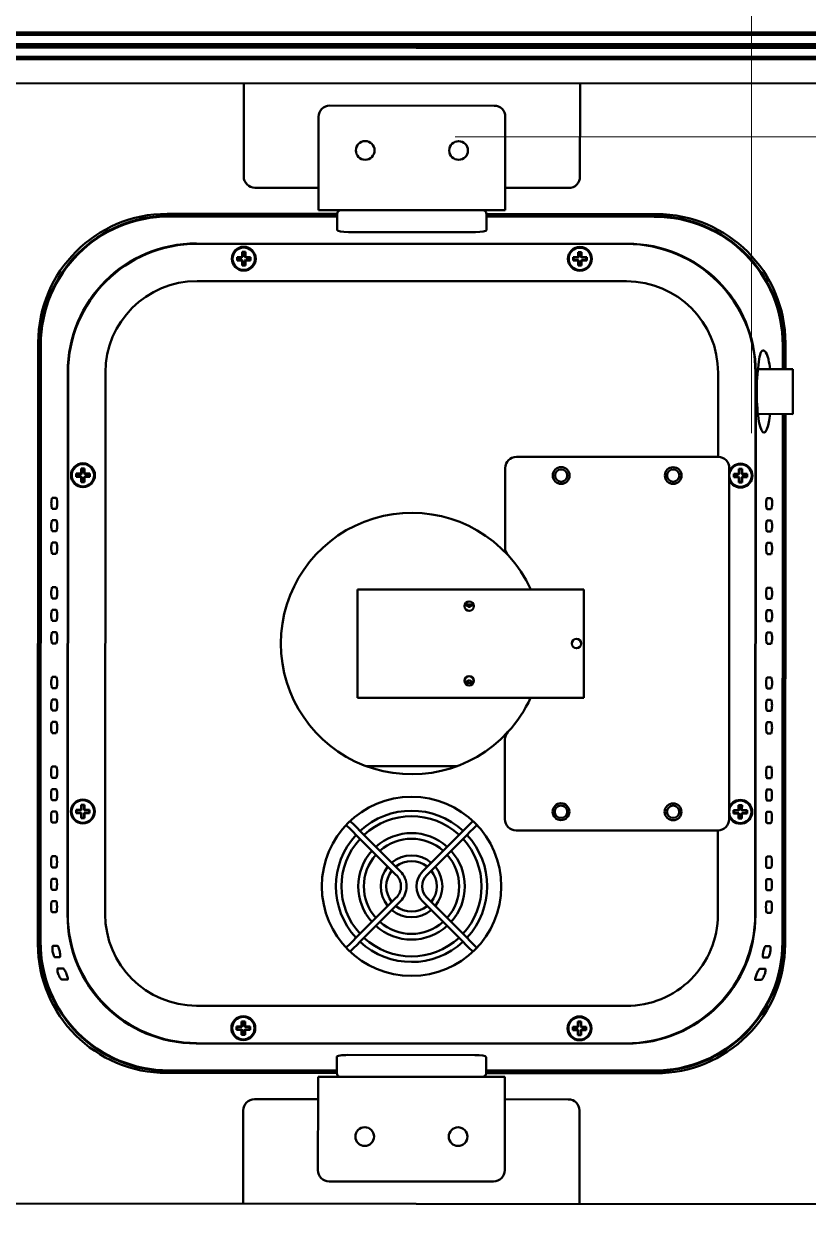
# Model space of a CAD drawing. Header units: millimetres. Extents: x 845401 to 948039, y 511594 to 550263.
# Drawn here: x 914535.2 to 914745.1, y 536527.6 to 536847.8 of the extents above; entities that cross this region are included whole.
import ezdxf

# ---------------------------------------------------------------- set-up
doc = ezdxf.new("R2010")
doc.units = ezdxf.units.MM
doc.layers.add('00', color=7, linetype='Continuous')
doc.layers.add('A-剖-0.10mm.......SECT-L01', color=255, linetype='Continuous', lineweight=18)
doc.layers.add('可见 (ISO)', color=7, linetype='Continuous', lineweight=50)

# ---------------------------------------------------------------- blocks, each defined once
blk = doc.blocks.new('单件分离新结构核图')
at = {"layer": '可见 (ISO)'}
for p, q in [((4620006.37, 895499.93), (4621076.37, 895499.93)), ((4620006.37, 895499.43), (4621076.37, 895499.43)), ((4620006.37, 895499.24), (4621076.37, 895499.24)), ((4620006.37, 895496.85), (4621076.37, 895496.85)), ((4620006.37, 895496.33), (4621076.37, 895496.33)), ((4620006.37, 895495.81), (4621076.37, 895495.81)), ((4620006.37, 895493.42), (4621076.37, 895493.42)), ((4620006.37, 895493.23), (4621076.37, 895493.23)), ((4620006.37, 895492.73), (4621076.37, 895492.73)), ((4620033.98, 895486.33), (4621076.37, 895486.33)), ((4620856.37, 895486.33), (4620856.37, 895482.59)), ((4620946.37, 895482.59), (4620946.37, 895486.33)), ((4620856.37, 895461.33), (4620856.37, 895482.59)), ((4620879.37, 895480.33), (4620923.37, 895480.33)), ((4620946.37, 895482.59), (4620946.37, 895461.33)), ((4620876.37, 895456.07), (4620876.37, 895477.33)), ((4620926.37, 895477.33), (4620926.37, 895456.07)), ((4620876.37, 895458.33), (4620859.37, 895458.33)), ((4620943.37, 895458.33), (4620926.37, 895458.33)), ((4620876.37, 895456.07), (4620876.37, 895452.33)), ((4620926.37, 895452.33), (4620926.37, 895456.07)), ((4620881.37, 895451.33), (4620835.87, 895451.33)), ((4620881.37, 895450.83), (4620836.37, 895450.83)), ((4620926.37, 895452.33), (4620876.37, 895452.33)), ((4620881.37, 895447.01), (4620881.37, 895451.33)), ((4620921.37, 895451.33), (4620921.37, 895447.01)), ((4620966.87, 895451.33), (4620921.37, 895451.33)), ((4620966.37, 895450.83), (4620921.37, 895450.83)), ((4620836.54, 895450.62), (4620881.37, 895450.62)), ((4620921.37, 895450.62), (4620966.19, 895450.62)), ((4620884.37, 895446.48), (4620918.37, 895446.48)), ((4620958.96, 895443.39), (4620843.77, 895443.39)), ((4620843.87, 895443.33), (4620958.87, 895443.33)), ((4620854.57, 895439.78), (4620854.57, 895438.88)), ((4620855.74, 895439.78), (4620854.57, 895439.78)), ((4620854.57, 895439.78), (4620854.68, 895439.67)), ((4620854.57, 895438.88), (4620854.68, 895438.99)), ((4620854.57, 895438.88), (4620855.74, 895438.88)), ((4620854.68, 895439.67), (4620854.68, 895438.99)), ((4620855.85, 895439.67), (4620854.68, 895439.67)), ((4620854.68, 895438.99), (4620855.85, 895438.99)), ((4620855.92, 895441.13), (4620855.92, 895439.96)), ((4620856.82, 895441.13), (4620855.92, 895441.13)), ((4620855.92, 895441.13), (4620856.03, 895441.02)), ((4620855.92, 895438.7), (4620855.92, 895437.53)), ((4620856.03, 895441.02), (4620856.03, 895439.85)), ((4620856.7, 895441.02), (4620856.03, 895441.02)), ((4620856.03, 895438.81), (4620856.03, 895437.64)), ((4620856.7, 895441.02), (4620856.82, 895441.13)), ((4620856.7, 895439.85), (4620856.7, 895441.02)), ((4620856.7, 895437.64), (4620856.7, 895438.81)), ((4620856.82, 895439.96), (4620856.82, 895441.13)), ((4620856.82, 895437.53), (4620856.82, 895438.7)), ((4620858.05, 895439.67), (4620856.89, 895439.67)), ((4620856.89, 895438.99), (4620858.05, 895438.99)), ((4620858.17, 895439.78), (4620857, 895439.78)), ((4620857, 895438.88), (4620858.17, 895438.88)), ((4620858.17, 895439.78), (4620858.05, 895439.67)), ((4620858.05, 895438.99), (4620858.05, 895439.67)), ((4620858.17, 895438.88), (4620858.05, 895438.99)), ((4620858.17, 895438.88), (4620858.17, 895439.78)), ((4620944.57, 895439.78), (4620944.57, 895438.88)), ((4620945.74, 895439.78), (4620944.57, 895439.78)), ((4620944.57, 895439.78), (4620944.68, 895439.67)), ((4620944.57, 895438.88), (4620944.68, 895438.99)), ((4620944.57, 895438.88), (4620945.74, 895438.88)), ((4620944.68, 895439.67), (4620944.68, 895438.99)), ((4620945.85, 895439.67), (4620944.68, 895439.67)), ((4620944.68, 895438.99), (4620945.85, 895438.99)), ((4620945.92, 895441.13), (4620945.92, 895439.96)), ((4620946.82, 895441.13), (4620945.92, 895441.13)), ((4620945.92, 895441.13), (4620946.03, 895441.02)), ((4620945.92, 895438.7), (4620945.92, 895437.53)), ((4620946.03, 895441.02), (4620946.03, 895439.85)), ((4620946.7, 895441.02), (4620946.03, 895441.02)), ((4620946.03, 895438.81), (4620946.03, 895437.64)), ((4620946.82, 895441.13), (4620946.7, 895441.02)), ((4620946.7, 895439.85), (4620946.7, 895441.02)), ((4620946.7, 895437.64), (4620946.7, 895438.81)), ((4620946.82, 895439.96), (4620946.82, 895441.13)), ((4620946.82, 895437.53), (4620946.82, 895438.7)), ((4620948.05, 895439.67), (4620946.89, 895439.67)), ((4620946.89, 895438.99), (4620948.05, 895438.99)), ((4620948.17, 895439.78), (4620947, 895439.78)), ((4620947, 895438.88), (4620948.17, 895438.88)), ((4620948.17, 895439.78), (4620948.05, 895439.67)), ((4620948.05, 895438.99), (4620948.05, 895439.67)), ((4620948.17, 895438.88), (4620948.05, 895438.99)), ((4620948.17, 895438.88), (4620948.17, 895439.78)), ((4620855.92, 895437.53), (4620856.03, 895437.64)), ((4620855.92, 895437.53), (4620856.82, 895437.53)), ((4620856.03, 895437.64), (4620856.7, 895437.64)), ((4620856.82, 895437.53), (4620856.7, 895437.64)), ((4620946.03, 895437.64), (4620945.92, 895437.53)), ((4620945.92, 895437.53), (4620946.82, 895437.53)), ((4620946.03, 895437.64), (4620946.7, 895437.64)), ((4620946.82, 895437.53), (4620946.7, 895437.64)), ((4620958.87, 895433.33), (4620843.87, 895433.33)), ((4620996.47, 895433.19), (4620996.47, 895434.55)), ((4620999.37, 895426.39), (4620999.37, 895428.4)), ((4620999.37, 895428.4), (4620999.37, 895426.39)), ((4620801.37, 895416.83), (4620801.37, 895255.83)), ((4620801.87, 895416.33), (4620801.87, 895256.33)), ((4620802.07, 895256.5), (4620802.07, 895416.15)), ((4621000.66, 895416.15), (4621000.66, 895409.83)), ((4621000.87, 895409.83), (4621000.87, 895416.33)), ((4621001.37, 895409.83), (4621001.37, 895416.83)), ((4621003.37, 895409.83), (4620994.01, 895409.83)), ((4621003.37, 895397.83), (4621003.37, 895409.83)), ((4620809.3, 895408.93), (4620809.3, 895263.73)), ((4620809.37, 895263.83), (4620809.37, 895408.83)), ((4620819.37, 895408.83), (4620819.37, 895263.83)), ((4620983.37, 895386.33), (4620983.37, 895408.83)), ((4620993.37, 895408.83), (4620993.37, 895263.83)), ((4620993.43, 895263.73), (4620993.43, 895408.93)), ((4621003.37, 895397.83), (4620994.01, 895397.83)), ((4621000.66, 895397.83), (4621000.66, 895256.5)), ((4621000.87, 895256.33), (4621000.87, 895397.83)), ((4621001.37, 895255.83), (4621001.37, 895397.83)), ((4620983.37, 895386.33), (4620929.37, 895386.33)), ((4620811.57, 895381.78), (4620811.57, 895380.88)), ((4620812.74, 895381.78), (4620811.57, 895381.78)), ((4620811.57, 895381.78), (4620811.68, 895381.67)), ((4620811.57, 895380.88), (4620811.68, 895380.99)), ((4620811.57, 895380.88), (4620812.74, 895380.88)), ((4620811.68, 895381.67), (4620811.68, 895380.99)), ((4620812.85, 895381.67), (4620811.68, 895381.67)), ((4620811.68, 895380.99), (4620812.85, 895380.99)), ((4620812.92, 895383.13), (4620812.92, 895381.96)), ((4620813.82, 895383.13), (4620812.92, 895383.13)), ((4620812.92, 895383.13), (4620813.03, 895383.02)), ((4620812.92, 895380.7), (4620812.92, 895379.53)), ((4620813.03, 895383.02), (4620813.03, 895381.85)), ((4620813.7, 895383.02), (4620813.03, 895383.02)), ((4620813.03, 895380.81), (4620813.03, 895379.64)), ((4620813.7, 895383.02), (4620813.82, 895383.13)), ((4620813.7, 895381.85), (4620813.7, 895383.02)), ((4620813.7, 895379.64), (4620813.7, 895380.81)), ((4620813.82, 895381.96), (4620813.82, 895383.13)), ((4620813.82, 895379.53), (4620813.82, 895380.7)), ((4620815.05, 895381.67), (4620813.89, 895381.67)), ((4620813.89, 895380.99), (4620815.05, 895380.99)), ((4620815.17, 895381.78), (4620814, 895381.78)), ((4620814, 895380.88), (4620815.17, 895380.88)), ((4620815.17, 895381.78), (4620815.05, 895381.67)), ((4620815.05, 895380.99), (4620815.05, 895381.67)), ((4620815.17, 895380.88), (4620815.05, 895380.99)), ((4620815.17, 895380.88), (4620815.17, 895381.78)), ((4620926.37, 895383.33), (4620926.37, 895362.02)), ((4620986.37, 895289.33), (4620986.37, 895383.33)), ((4620987.57, 895381.78), (4620987.57, 895380.88)), ((4620988.74, 895381.78), (4620987.57, 895381.78)), ((4620987.57, 895381.78), (4620987.68, 895381.67)), ((4620987.57, 895380.88), (4620987.68, 895380.99)), ((4620987.57, 895380.88), (4620988.74, 895380.88)), ((4620987.68, 895381.67), (4620987.68, 895380.99)), ((4620988.85, 895381.67), (4620987.68, 895381.67)), ((4620987.68, 895380.99), (4620988.85, 895380.99)), ((4620988.92, 895383.13), (4620988.92, 895381.96)), ((4620989.82, 895383.13), (4620988.92, 895383.13)), ((4620988.92, 895383.13), (4620989.03, 895383.02)), ((4620988.92, 895380.7), (4620988.92, 895379.53)), ((4620989.03, 895383.02), (4620989.03, 895381.85)), ((4620989.7, 895383.02), (4620989.03, 895383.02)), ((4620989.03, 895380.81), (4620989.03, 895379.64)), ((4620989.82, 895383.13), (4620989.7, 895383.02)), ((4620989.7, 895381.85), (4620989.7, 895383.02)), ((4620989.7, 895379.64), (4620989.7, 895380.81)), ((4620989.82, 895381.96), (4620989.82, 895383.13)), ((4620989.82, 895379.53), (4620989.82, 895380.7)), ((4620991.05, 895381.67), (4620989.89, 895381.67)), ((4620989.89, 895380.99), (4620991.05, 895380.99)), ((4620991.17, 895381.78), (4620990, 895381.78)), ((4620990, 895380.88), (4620991.17, 895380.88)), ((4620991.17, 895381.78), (4620991.05, 895381.67)), ((4620991.05, 895380.99), (4620991.05, 895381.67)), ((4620991.17, 895380.88), (4620991.05, 895380.99)), ((4620991.17, 895380.88), (4620991.17, 895381.78)), ((4620812.92, 895379.53), (4620813.03, 895379.64)), ((4620812.92, 895379.53), (4620813.82, 895379.53)), ((4620813.03, 895379.64), (4620813.7, 895379.64)), ((4620813.82, 895379.53), (4620813.7, 895379.64)), ((4620989.03, 895379.64), (4620988.92, 895379.53)), ((4620988.92, 895379.53), (4620989.82, 895379.53)), ((4620989.03, 895379.64), (4620989.7, 895379.64)), ((4620989.82, 895379.53), (4620989.7, 895379.64)), ((4620806.22, 895375.33), (4620805.16, 895375.33)), ((4620996.52, 895375.33), (4620997.58, 895375.33)), ((4620805.16, 895372.33), (4620806.22, 895372.33)), ((4620997.58, 895372.33), (4620996.52, 895372.33)), ((4620806.22, 895369.33), (4620805.16, 895369.33)), ((4620996.52, 895369.33), (4620997.58, 895369.33)), ((4620805.16, 895366.33), (4620806.22, 895366.33)), ((4620997.58, 895366.33), (4620996.52, 895366.33)), ((4620806.22, 895363.33), (4620805.16, 895363.33)), ((4620996.52, 895363.33), (4620997.58, 895363.33)), ((4620805.16, 895360.33), (4620806.22, 895360.33)), ((4620997.58, 895360.33), (4620996.52, 895360.33)), ((4620806.22, 895351.33), (4620805.16, 895351.33)), ((4620805.16, 895348.33), (4620806.22, 895348.33)), ((4620886.87, 895350.83), (4620886.87, 895321.83)), ((4620947.47, 895350.83), (4620886.87, 895350.83)), ((4620947.47, 895321.83), (4620947.47, 895350.83)), ((4620996.52, 895351.33), (4620997.58, 895351.33)), ((4620997.58, 895348.33), (4620996.52, 895348.33)), ((4620806.22, 895345.33), (4620805.16, 895345.33)), ((4620917.91, 895346.83), (4620915.62, 895346.83)), ((4620996.52, 895345.33), (4620997.58, 895345.33)), ((4620805.16, 895342.33), (4620806.22, 895342.33)), ((4620997.58, 895342.33), (4620996.52, 895342.33)), ((4620806.22, 895339.33), (4620805.16, 895339.33)), ((4620996.52, 895339.33), (4620997.58, 895339.33)), ((4620805.16, 895336.33), (4620806.22, 895336.33)), ((4620997.58, 895336.33), (4620996.52, 895336.33)), ((4620806.22, 895327.33), (4620805.16, 895327.33)), ((4620996.52, 895327.33), (4620997.58, 895327.33)), ((4620805.16, 895324.33), (4620806.22, 895324.33)), ((4620915.62, 895325.83), (4620917.91, 895325.83)), ((4620997.58, 895324.33), (4620996.52, 895324.33)), ((4620806.22, 895321.33), (4620805.16, 895321.33)), ((4620886.87, 895321.83), (4620947.47, 895321.83)), ((4620996.52, 895321.33), (4620997.58, 895321.33)), ((4620805.16, 895318.33), (4620806.22, 895318.33)), ((4620997.58, 895318.33), (4620996.52, 895318.33)), ((4620806.22, 895315.33), (4620805.16, 895315.33)), ((4620996.52, 895315.33), (4620997.58, 895315.33)), ((4620805.16, 895312.33), (4620806.22, 895312.33)), ((4620926.37, 895310.64), (4620926.37, 895289.33)), ((4620997.58, 895312.33), (4620996.52, 895312.33)), ((4620801.37, 895303.53), (4620801.87, 895303.53)), ((4620889.15, 895303.53), (4620913.58, 895303.53)), ((4620806.22, 895303.33), (4620805.16, 895303.33)), ((4620805.16, 895300.33), (4620806.22, 895300.33)), ((4620996.52, 895303.33), (4620997.58, 895303.33)), ((4620997.58, 895300.33), (4620996.52, 895300.33)), ((4620806.22, 895297.33), (4620805.16, 895297.33)), ((4620996.52, 895297.33), (4620997.58, 895297.33)), ((4620805.16, 895294.33), (4620806.22, 895294.33)), ((4620997.58, 895294.33), (4620996.52, 895294.33)), ((4620801.37, 895293.78), (4620801.87, 895293.78)), ((4620801.87, 895292.38), (4620801.37, 895292.38)), ((4620806.22, 895291.33), (4620805.16, 895291.33)), ((4620811.57, 895291.78), (4620811.57, 895290.88)), ((4620812.74, 895291.78), (4620811.57, 895291.78)), ((4620811.57, 895291.78), (4620811.68, 895291.67)), ((4620811.57, 895290.88), (4620811.68, 895290.99)), ((4620811.57, 895290.88), (4620812.74, 895290.88)), ((4620811.68, 895291.67), (4620811.68, 895290.99)), ((4620812.85, 895291.67), (4620811.68, 895291.67)), ((4620811.68, 895290.99), (4620812.85, 895290.99)), ((4620812.92, 895293.13), (4620812.92, 895291.96)), ((4620813.82, 895293.13), (4620812.92, 895293.13)), ((4620812.92, 895293.13), (4620813.03, 895293.02)), ((4620812.92, 895290.7), (4620812.92, 895289.53)), ((4620813.03, 895293.02), (4620813.03, 895291.85)), ((4620813.7, 895293.02), (4620813.03, 895293.02)), ((4620813.03, 895290.81), (4620813.03, 895289.64)), ((4620813.7, 895293.02), (4620813.82, 895293.13)), ((4620813.7, 895291.85), (4620813.7, 895293.02)), ((4620813.7, 895289.64), (4620813.7, 895290.81)), ((4620813.82, 895291.96), (4620813.82, 895293.13)), ((4620813.82, 895289.53), (4620813.82, 895290.7)), ((4620815.05, 895291.67), (4620813.89, 895291.67)), ((4620813.89, 895290.99), (4620815.05, 895290.99)), ((4620815.17, 895291.78), (4620814, 895291.78)), ((4620814, 895290.88), (4620815.17, 895290.88)), ((4620815.17, 895291.78), (4620815.05, 895291.67)), ((4620815.05, 895290.99), (4620815.05, 895291.67)), ((4620815.17, 895290.88), (4620815.05, 895290.99)), ((4620815.17, 895290.88), (4620815.17, 895291.78)), ((4620987.57, 895291.78), (4620987.57, 895290.88)), ((4620988.74, 895291.78), (4620987.57, 895291.78)), ((4620987.57, 895291.78), (4620987.68, 895291.67)), ((4620987.57, 895290.88), (4620987.68, 895290.99)), ((4620987.57, 895290.88), (4620988.74, 895290.88)), ((4620987.68, 895291.67), (4620987.68, 895290.99)), ((4620988.85, 895291.67), (4620987.68, 895291.67)), ((4620987.68, 895290.99), (4620988.85, 895290.99)), ((4620988.92, 895293.13), (4620988.92, 895291.96)), ((4620989.82, 895293.13), (4620988.92, 895293.13)), ((4620988.92, 895293.13), (4620989.03, 895293.02)), ((4620988.92, 895290.7), (4620988.92, 895289.53)), ((4620989.03, 895293.02), (4620989.03, 895291.85)), ((4620989.7, 895293.02), (4620989.03, 895293.02)), ((4620989.03, 895290.81), (4620989.03, 895289.64)), ((4620989.82, 895293.13), (4620989.7, 895293.02)), ((4620989.7, 895291.85), (4620989.7, 895293.02)), ((4620989.7, 895289.64), (4620989.7, 895290.81)), ((4620989.82, 895291.96), (4620989.82, 895293.13)), ((4620989.82, 895289.53), (4620989.82, 895290.7)), ((4620991.05, 895291.67), (4620989.89, 895291.67)), ((4620989.89, 895290.99), (4620991.05, 895290.99)), ((4620991.17, 895291.78), (4620990, 895291.78)), ((4620990, 895290.88), (4620991.17, 895290.88)), ((4620991.17, 895291.78), (4620991.05, 895291.67)), ((4620991.05, 895290.99), (4620991.05, 895291.67)), ((4620991.17, 895290.88), (4620991.05, 895290.99)), ((4620991.17, 895290.88), (4620991.17, 895291.78)), ((4620996.52, 895291.33), (4620997.58, 895291.33)), ((4620805.16, 895288.33), (4620806.22, 895288.33)), ((4620812.92, 895289.53), (4620813.03, 895289.64)), ((4620812.92, 895289.53), (4620813.82, 895289.53)), ((4620813.03, 895289.64), (4620813.7, 895289.64)), ((4620813.82, 895289.53), (4620813.7, 895289.64)), ((4620883.89, 895287.74), (4620883.87, 895287.76)), ((4620883.89, 895287.74), (4620885, 895286.64)), ((4620884.95, 895288.8), (4620884.93, 895288.82)), ((4620886.06, 895287.7), (4620884.95, 895288.8)), ((4620886.62, 895287.13), (4620886.06, 895287.7)), ((4620916.11, 895287.13), (4620916.67, 895287.7)), ((4620917.78, 895288.8), (4620916.67, 895287.7)), ((4620917.74, 895286.64), (4620918.84, 895287.74)), ((4620917.78, 895288.8), (4620917.8, 895288.82)), ((4620918.84, 895287.74), (4620918.86, 895287.76)), ((4620989.03, 895289.64), (4620988.92, 895289.53)), ((4620988.92, 895289.53), (4620989.82, 895289.53)), ((4620989.03, 895289.64), (4620989.7, 895289.64)), ((4620989.82, 895289.53), (4620989.7, 895289.64)), ((4620997.58, 895288.33), (4620996.52, 895288.33)), ((4620885.56, 895286.07), (4620885, 895286.64)), ((4620885.56, 895286.07), (4620886.67, 895284.97)), ((4620887.73, 895286.03), (4620886.62, 895287.13)), ((4620897.3, 895274.33), (4620886.67, 895284.97)), ((4620898.36, 895275.39), (4620887.73, 895286.03)), ((4620904.37, 895275.39), (4620915.01, 895286.03)), ((4620905.43, 895274.33), (4620916.07, 895284.97)), ((4620916.11, 895287.13), (4620915.01, 895286.03)), ((4620916.07, 895284.97), (4620917.17, 895286.07)), ((4620917.17, 895286.07), (4620917.74, 895286.64)), ((4620929.37, 895286.33), (4620983.37, 895286.33)), ((4620983.37, 895263.83), (4620983.37, 895286.33)), ((4620801.87, 895282.63), (4620801.37, 895282.63)), ((4620806.22, 895279.33), (4620805.16, 895279.33)), ((4620996.52, 895279.33), (4620997.58, 895279.33)), ((4620805.16, 895276.33), (4620806.22, 895276.33)), ((4620997.58, 895276.33), (4620996.52, 895276.33)), ((4620806.22, 895273.33), (4620805.16, 895273.33)), ((4620996.52, 895273.33), (4620997.58, 895273.33)), ((4620805.16, 895270.33), (4620806.22, 895270.33)), ((4620897.3, 895268.32), (4620886.67, 895257.69)), ((4620905.43, 895268.32), (4620916.07, 895257.69)), ((4620997.58, 895270.33), (4620996.52, 895270.33)), ((4620806.22, 895267.33), (4620805.16, 895267.33)), ((4620898.36, 895267.26), (4620887.73, 895256.63)), ((4620904.37, 895267.26), (4620915.01, 895256.63)), ((4620996.52, 895267.33), (4620997.58, 895267.33)), ((4620805.16, 895264.33), (4620806.22, 895264.33)), ((4620997.58, 895264.33), (4620996.52, 895264.33)), ((4620885, 895256.02), (4620883.89, 895254.92)), ((4620885.56, 895256.59), (4620885, 895256.02)), ((4620886.67, 895257.69), (4620885.56, 895256.59)), ((4620886.62, 895255.52), (4620886.06, 895254.96)), ((4620886.62, 895255.52), (4620887.73, 895256.63)), ((4620915.01, 895256.63), (4620916.11, 895255.52)), ((4620917.17, 895256.59), (4620916.07, 895257.69)), ((4620916.11, 895255.52), (4620916.67, 895254.96)), ((4620917.17, 895256.59), (4620917.74, 895256.02)), ((4620918.84, 895254.92), (4620917.74, 895256.02)), ((4620806.62, 895255.33), (4620805.41, 895255.33)), ((4620805.91, 895252.33), (4620807.21, 895252.33)), ((4620883.89, 895254.92), (4620883.87, 895254.9)), ((4620884.95, 895253.86), (4620884.93, 895253.84)), ((4620884.95, 895253.86), (4620886.06, 895254.96)), ((4620916.67, 895254.96), (4620917.78, 895253.86)), ((4620917.78, 895253.86), (4620917.8, 895253.84)), ((4620918.84, 895254.92), (4620918.86, 895254.9)), ((4620996.82, 895252.33), (4620995.52, 895252.33)), ((4620996.12, 895255.33), (4620997.32, 895255.33)), ((4620808.09, 895249.33), (4620806.69, 895249.33)), ((4620994.65, 895249.33), (4620996.05, 895249.33)), ((4620807.76, 895246.33), (4620809.27, 895246.33)), ((4620994.98, 895246.33), (4620993.46, 895246.33)), ((4620999.37, 895244.25), (4620999.37, 895246.27)), ((4620999.37, 895246.27), (4620999.37, 895244.25)), ((4620996.47, 895239.47), (4620996.47, 895238.11)), ((4620843.87, 895239.33), (4620958.87, 895239.33)), ((4620854.57, 895233.78), (4620854.57, 895232.88)), ((4620855.74, 895233.78), (4620854.57, 895233.78)), ((4620854.57, 895233.78), (4620854.68, 895233.67)), ((4620854.68, 895233.67), (4620854.68, 895232.99)), ((4620855.85, 895233.67), (4620854.68, 895233.67)), ((4620855.92, 895235.13), (4620855.92, 895233.96)), ((4620856.82, 895235.13), (4620855.92, 895235.13)), ((4620855.92, 895235.13), (4620856.03, 895235.02)), ((4620856.03, 895235.02), (4620856.03, 895233.85)), ((4620856.7, 895235.02), (4620856.03, 895235.02)), ((4620856.7, 895235.02), (4620856.82, 895235.13)), ((4620856.7, 895233.85), (4620856.7, 895235.02)), ((4620856.82, 895233.96), (4620856.82, 895235.13)), ((4620858.05, 895233.67), (4620856.89, 895233.67)), ((4620858.17, 895233.78), (4620857, 895233.78)), ((4620858.17, 895233.78), (4620858.05, 895233.67)), ((4620858.05, 895232.99), (4620858.05, 895233.67)), ((4620858.17, 895232.88), (4620858.17, 895233.78)), ((4620944.57, 895233.78), (4620944.57, 895232.88)), ((4620945.74, 895233.78), (4620944.57, 895233.78)), ((4620944.57, 895233.78), (4620944.68, 895233.67)), ((4620944.68, 895233.67), (4620944.68, 895232.99)), ((4620945.85, 895233.67), (4620944.68, 895233.67)), ((4620945.92, 895235.13), (4620945.92, 895233.96)), ((4620946.82, 895235.13), (4620945.92, 895235.13)), ((4620945.92, 895235.13), (4620946.03, 895235.02)), ((4620946.03, 895235.02), (4620946.03, 895233.85)), ((4620946.7, 895235.02), (4620946.03, 895235.02)), ((4620946.82, 895235.13), (4620946.7, 895235.02)), ((4620946.7, 895233.85), (4620946.7, 895235.02)), ((4620946.82, 895233.96), (4620946.82, 895235.13)), ((4620948.05, 895233.67), (4620946.89, 895233.67)), ((4620948.17, 895233.78), (4620947, 895233.78)), ((4620948.17, 895233.78), (4620948.05, 895233.67)), ((4620948.05, 895232.99), (4620948.05, 895233.67)), ((4620948.17, 895232.88), (4620948.17, 895233.78)), ((4620854.57, 895232.88), (4620854.68, 895232.99)), ((4620854.57, 895232.88), (4620855.74, 895232.88)), ((4620854.68, 895232.99), (4620855.85, 895232.99)), ((4620855.92, 895232.7), (4620855.92, 895231.53)), ((4620855.92, 895231.53), (4620856.03, 895231.64)), ((4620855.92, 895231.53), (4620856.82, 895231.53)), ((4620856.03, 895232.81), (4620856.03, 895231.64)), ((4620856.03, 895231.64), (4620856.7, 895231.64)), ((4620856.7, 895231.64), (4620856.7, 895232.81)), ((4620856.82, 895231.53), (4620856.7, 895231.64)), ((4620856.82, 895231.53), (4620856.82, 895232.7)), ((4620856.89, 895232.99), (4620858.05, 895232.99)), ((4620857, 895232.88), (4620858.17, 895232.88)), ((4620858.17, 895232.88), (4620858.05, 895232.99)), ((4620944.57, 895232.88), (4620944.68, 895232.99)), ((4620944.57, 895232.88), (4620945.74, 895232.88)), ((4620944.68, 895232.99), (4620945.85, 895232.99)), ((4620945.92, 895232.7), (4620945.92, 895231.53)), ((4620946.03, 895231.64), (4620945.92, 895231.53)), ((4620945.92, 895231.53), (4620946.82, 895231.53)), ((4620946.03, 895232.81), (4620946.03, 895231.64)), ((4620946.03, 895231.64), (4620946.7, 895231.64)), ((4620946.7, 895231.64), (4620946.7, 895232.81)), ((4620946.82, 895231.53), (4620946.7, 895231.64)), ((4620946.82, 895231.53), (4620946.82, 895232.7)), ((4620946.89, 895232.99), (4620948.05, 895232.99)), ((4620947, 895232.88), (4620948.17, 895232.88)), ((4620948.17, 895232.88), (4620948.05, 895232.99)), ((4620843.77, 895229.26), (4620958.96, 895229.26)), ((4620958.87, 895229.33), (4620843.87, 895229.33)), ((4620881.37, 895221.33), (4620881.37, 895225.65)), ((4620918.37, 895226.18), (4620884.37, 895226.18)), ((4620921.37, 895225.65), (4620921.37, 895221.33)), ((4620835.87, 895221.33), (4620881.37, 895221.33)), ((4620836.37, 895221.83), (4620881.37, 895221.83)), ((4620881.37, 895222.03), (4620836.54, 895222.03)), ((4620876.37, 895220.33), (4620926.37, 895220.33)), ((4620876.37, 895220.33), (4620876.37, 895216.59)), ((4620966.19, 895222.03), (4620921.37, 895222.03)), ((4620921.37, 895221.83), (4620966.37, 895221.83)), ((4620921.37, 895221.33), (4620966.87, 895221.33)), ((4620926.37, 895216.59), (4620926.37, 895220.33)), ((4620859.37, 895214.33), (4620876.37, 895214.33)), ((4620876.37, 895195.33), (4620876.37, 895216.59)), ((4620926.37, 895216.59), (4620926.37, 895195.33)), ((4620926.37, 895214.33), (4620943.37, 895214.33)), ((4620856.37, 895190.07), (4620856.37, 895211.33)), ((4620946.37, 895211.33), (4620946.37, 895190.07)), ((4620923.37, 895192.33), (4620879.37, 895192.33)), ((4620856.37, 895190.07), (4620856.37, 895186.33)), ((4620946.37, 895186.33), (4620946.37, 895190.07)), ((4620006.37, 895186.33), (4621048.75, 895186.33))]:
    blk.add_line(p, q, dxfattribs=at)
for centre, radius in [((4620888.87, 895468.33), 2.5), ((4620913.87, 895468.33), 2.5), ((4620856.37, 895439.33), 3.2), ((4620856.37, 895439.33), 3), ((4620946.37, 895439.33), 3.2), ((4620946.37, 895439.33), 3), ((4620813.37, 895381.33), 3.2), ((4620813.37, 895381.33), 3), ((4620941.37, 895381.33), 2.25), ((4620971.37, 895381.33), 2.25), ((4620989.37, 895381.33), 3), ((4620941.37, 895381.33), 1.65), ((4620971.37, 895381.33), 1.65), ((4620916.77, 895346.33), 1.25), ((4620945.47, 895336.33), 1.25), ((4620916.77, 895326.33), 1.25), ((4620813.37, 895291.33), 3.2), ((4620813.37, 895291.33), 3), ((4620901.37, 895271.33), 24), ((4620989.37, 895291.33), 3), ((4620941.37, 895291.33), 2.25), ((4620941.37, 895291.33), 1.65), ((4620971.37, 895291.33), 2.25), ((4620971.37, 895291.33), 1.65), ((4620856.37, 895233.33), 3.2), ((4620856.37, 895233.33), 3), ((4620946.37, 895233.33), 3.2), ((4620946.37, 895233.33), 3), ((4620888.87, 895204.33), 2.5), ((4620913.87, 895204.33), 2.5)]:
    blk.add_circle(centre, radius, dxfattribs=at)
for centre, radius, start, end in [((4620879.37, 895477.33), 3, 90, 180), ((4620923.37, 895477.33), 3, 0, 90), ((4620859.37, 895461.33), 3, 180, 270), ((4620943.37, 895461.33), 3, 270, 0), ((4620835.87, 895416.83), 34.5, 90, 180), ((4620836.37, 895416.33), 34.5, 90, 180), ((4620882.37, 895451.33), 1, 90, 180), ((4620920.37, 895451.33), 1, 0, 90), ((4620966.37, 895416.33), 34.5, 0, 90), ((4620966.87, 895416.83), 34.5, 0, 90), ((4620843.87, 895408.83), 34.5, 90, 180), ((4620958.87, 895408.83), 34.5, 0, 90), ((4620843.87, 895408.83), 24.5, 90, 180), ((4620958.87, 895408.83), 24.5, 0, 90), ((4620929.37, 895383.33), 3, 90, 180), ((4620983.37, 895383.33), 3, 0, 90), ((4620989.37, 895381.33), 3.2, 200.3641, 159.6359), ((4620901.37, 895336.33), 35, 42.5369, 317.4631), ((4620929.37, 895362.02), 3, 180, 222.5369), ((4620901.37, 895336.33), 35, 24.4743, 42.5369), ((4620901.37, 895336.33), 35, 317.4631, 335.5257), ((4620929.37, 895310.64), 3, 137.4631, 180), ((4620989.37, 895291.33), 3.2, 200.3641, 159.6359), ((4620901.37, 895271.33), 20.25, 47.1226, 132.8774), ((4620901.37, 895271.33), 18.75, 47.2924, 132.7076), ((4620929.37, 895289.33), 3, 180, 270), ((4620983.37, 895289.33), 3, 270, 0), ((4620901.37, 895271.33), 20.25, 137.1226, 222.8774), ((4620901.37, 895271.33), 14.25, 48.017, 131.983), ((4620901.37, 895271.33), 20.25, 317.1226, 42.8774), ((4620901.37, 895271.33), 18.75, 137.2924, 222.7076), ((4620901.37, 895271.33), 12.75, 48.3723, 131.6277), ((4620901.37, 895271.33), 18.75, 317.2924, 42.7076), ((4620901.37, 895271.33), 14.25, 138.017, 221.983), ((4620901.37, 895271.33), 12.75, 138.3723, 221.6277), ((4620901.37, 895271.33), 8.25, 50.2159, 129.7841), ((4620901.37, 895271.33), 6.75, 51.3794, 128.6206), ((4620901.37, 895271.33), 12.75, 318.3723, 41.6277), ((4620901.37, 895271.33), 14.25, 318.017, 41.983), ((4620901.37, 895271.33), 8.25, 140.2159, 219.7841), ((4620901.37, 895271.33), 6.75, 141.3794, 218.6206), ((4620894.3, 895271.33), 5.75, 315, 45), ((4620908.44, 895271.33), 5.75, 135, 225), ((4620901.37, 895271.33), 6.75, 321.3794, 38.6206), ((4620901.37, 895271.33), 8.25, 320.2159, 39.7841), ((4620894.3, 895271.33), 4.25, 315, 45), ((4620908.44, 895271.33), 4.25, 135, 225), ((4620901.37, 895271.33), 6.75, 231.3794, 308.6206), ((4620843.87, 895263.83), 34.5, 180, 270), ((4620843.87, 895263.83), 24.5, 180, 270), ((4620901.37, 895271.33), 8.25, 230.2159, 309.7841), ((4620958.87, 895263.83), 24.5, 270, 0), ((4620958.87, 895263.83), 34.5, 270, 0), ((4620901.37, 895271.33), 14.25, 228.017, 311.983), ((4620901.37, 895271.33), 12.75, 228.3723, 311.6277), ((4620835.87, 895255.83), 34.5, 180, 270), ((4620836.37, 895256.33), 34.5, 180, 270), ((4620901.37, 895271.33), 20.25, 227.1226, 312.8774), ((4620901.37, 895271.33), 18.75, 227.2924, 312.7076), ((4620966.37, 895256.33), 34.5, 270, 0), ((4620966.87, 895255.83), 34.5, 270, 0), ((4620882.37, 895221.33), 1, 180, 270), ((4620920.37, 895221.33), 1, 270, 0), ((4620859.37, 895211.33), 3, 90, 180), ((4620943.37, 895211.33), 3, 0, 90), ((4620879.37, 895195.33), 3, 180, 270), ((4620923.37, 895195.33), 3, 270, 0)]:
    blk.add_arc(centre, radius, start, end, dxfattribs=at)
for centre, major_axis, ratio, start_param, end_param in [((4620837.61, 895415.08), (-25.51, 25.51), 0.970288, 5.512866, 7.053504), ((4620965.12, 895415.08), (25.51, 25.51), 0.970288, 5.512866, 7.053504), ((4620884.37, 895447.01), (3, 0), 0.176327, 3.141593, 4.712389), ((4620918.37, 895447.01), (3, 0), 0.176327, 4.712389, 6.283185), ((4620844.84, 895407.85), (25.51, -25.51), 0.970288, 2.371274, 3.911912), ((4620957.89, 895407.85), (-25.51, -25.51), 0.970288, 2.371274, 3.911912), ((4620855.73, 895439.96), (-0.131, 0.131), 0.985257, 2.363621, 3.919564), ((4620855.73, 895438.7), (0.131, 0.131), 0.985257, 5.505213, 7.061157), ((4620855.84, 895439.85), (0.131, -0.131), 0.985257, 5.505213, 7.061157), ((4620855.84, 895438.81), (-0.131, -0.131), 0.985257, 2.363621, 3.919564), ((4620856.89, 895439.85), (-0.131, -0.131), 0.985257, 5.505213, 7.061157), ((4620856.89, 895438.81), (0.131, -0.131), 0.985257, 2.363621, 3.919564), ((4620857, 895439.96), (0.131, 0.131), 0.985257, 2.363621, 3.919564), ((4620857, 895438.7), (-0.131, 0.131), 0.985257, 5.505213, 7.061157), ((4620945.73, 895439.96), (-0.131, 0.131), 0.985257, 2.363621, 3.919564), ((4620945.73, 895438.7), (0.131, 0.131), 0.985257, 5.505213, 7.061157), ((4620945.84, 895439.85), (0.131, -0.131), 0.985257, 5.505213, 7.061157), ((4620945.84, 895438.81), (-0.131, -0.131), 0.985257, 2.363621, 3.919564), ((4620946.89, 895439.85), (-0.131, -0.131), 0.985257, 5.505213, 7.061157), ((4620946.89, 895438.81), (0.131, -0.131), 0.985257, 2.363621, 3.919564), ((4620947, 895439.96), (0.131, 0.131), 0.985257, 2.363621, 3.919564), ((4620947, 895438.7), (-0.131, 0.131), 0.985257, 5.505213, 7.061157), ((4620995.64, 895403.83), (0, -11), 0.176327, 2.147728, 2.45773), ((4620995.64, 895403.83), (0, -11), 0.176327, 4.174521, 7.27705), ((4620812.73, 895381.96), (-0.131, 0.131), 0.985257, 2.363621, 3.919564), ((4620812.73, 895380.7), (0.131, 0.131), 0.985257, 5.505213, 7.061157), ((4620812.84, 895381.85), (0.131, -0.131), 0.985257, 5.505213, 7.061157), ((4620812.84, 895380.81), (-0.131, -0.131), 0.985257, 2.363621, 3.919564), ((4620813.89, 895381.85), (-0.131, -0.131), 0.985257, 5.505213, 7.061157), ((4620813.89, 895380.81), (0.131, -0.131), 0.985257, 2.363621, 3.919564), ((4620814, 895381.96), (0.131, 0.131), 0.985257, 2.363621, 3.919564), ((4620814, 895380.7), (-0.131, 0.131), 0.985257, 5.505213, 7.061157), ((4620988.73, 895381.96), (-0.131, 0.131), 0.985257, 2.363621, 3.919564), ((4620988.73, 895380.7), (0.131, 0.131), 0.985257, 5.505213, 7.061157), ((4620988.84, 895381.85), (0.131, -0.131), 0.985257, 5.505213, 7.061157), ((4620988.84, 895380.81), (-0.131, -0.131), 0.985257, 2.363621, 3.919564), ((4620989.89, 895381.85), (-0.131, -0.131), 0.985257, 5.505213, 7.061157), ((4620989.89, 895380.81), (0.131, -0.131), 0.985257, 2.363621, 3.919564), ((4620990, 895381.96), (0.131, 0.131), 0.985257, 2.363621, 3.919564), ((4620990, 895380.7), (-0.131, 0.131), 0.985257, 5.505213, 7.061157), ((4620805.16, 895373.83), (0, 1.5), 0.176327, 0, 3.141593), ((4620806.22, 895373.83), (0, 1.5), 0.176327, 3.141593, 6.283185), ((4620996.52, 895373.83), (0, -1.5), 0.176327, 3.141593, 6.283185), ((4620997.58, 895373.83), (0, -1.5), 0.176327, 0, 3.141593), ((4620805.16, 895367.83), (0, 1.5), 0.176327, 0, 3.141593), ((4620806.22, 895367.83), (0, 1.5), 0.176327, 3.141593, 6.283185), ((4620996.52, 895367.83), (0, -1.5), 0.176327, 3.141593, 6.283185), ((4620997.58, 895367.83), (0, -1.5), 0.176327, 0, 3.141593), ((4620805.16, 895361.83), (0, 1.5), 0.176327, 0, 3.141593), ((4620806.22, 895361.83), (0, 1.5), 0.176327, 3.141593, 6.283185), ((4620996.52, 895361.83), (0, -1.5), 0.176327, 3.141593, 6.283185), ((4620997.58, 895361.83), (0, -1.5), 0.176327, 0, 3.141593), ((4620805.16, 895349.83), (0, 1.5), 0.176327, 0, 3.141593), ((4620806.22, 895349.83), (0, 1.5), 0.176327, 3.141593, 6.283185), ((4620996.52, 895349.83), (0, -1.5), 0.176327, 3.141593, 6.283185), ((4620997.58, 895349.83), (0, -1.5), 0.176327, 0, 3.141593), ((4620805.16, 895343.83), (0, 1.5), 0.176327, 0, 3.141593), ((4620806.22, 895343.83), (0, 1.5), 0.176327, 3.141593, 6.283185), ((4620996.52, 895343.83), (0, -1.5), 0.176327, 3.141593, 6.283185), ((4620997.58, 895343.83), (0, -1.5), 0.176327, 0, 3.141593), ((4620805.16, 895337.83), (0, 1.5), 0.176327, 0, 3.141593), ((4620806.22, 895337.83), (0, 1.5), 0.176327, 3.141593, 6.283185), ((4620996.52, 895337.83), (0, -1.5), 0.176327, 3.141593, 6.283185), ((4620997.58, 895337.83), (0, -1.5), 0.176327, 0, 3.141593), ((4620805.16, 895325.83), (0, 1.5), 0.176327, 0, 3.141593), ((4620806.22, 895325.83), (0, 1.5), 0.176327, 3.141593, 6.283185), ((4620996.52, 895325.83), (0, -1.5), 0.176327, 3.141593, 6.283185), ((4620997.58, 895325.83), (0, -1.5), 0.176327, 0, 3.141593), ((4620805.16, 895319.83), (0, 1.5), 0.176327, 0, 3.141593), ((4620806.22, 895319.83), (0, 1.5), 0.176327, 3.141593, 6.283185), ((4620996.52, 895319.83), (0, -1.5), 0.176327, 3.141593, 6.283185), ((4620997.58, 895319.83), (0, -1.5), 0.176327, 0, 3.141593), ((4620805.16, 895313.83), (0, 1.5), 0.176327, 0, 3.141593), ((4620806.22, 895313.83), (0, 1.5), 0.176327, 3.141593, 6.283185), ((4620996.52, 895313.83), (0, -1.5), 0.176327, 3.141593, 6.283185), ((4620997.58, 895313.83), (0, -1.5), 0.176327, 0, 3.141593), ((4620805.16, 895301.83), (0, 1.5), 0.176327, 0, 3.141593), ((4620806.22, 895301.83), (0, 1.5), 0.176327, 3.141593, 6.283185), ((4620996.52, 895301.83), (0, -1.5), 0.176327, 3.141593, 6.283185), ((4620997.58, 895301.83), (0, -1.5), 0.176327, 0, 3.141593), ((4620805.16, 895295.83), (0, 1.5), 0.176327, 0, 3.141593), ((4620806.22, 895295.83), (0, 1.5), 0.176327, 3.141593, 6.283185), ((4620996.52, 895295.83), (0, -1.5), 0.176327, 3.141593, 6.283185), ((4620997.58, 895295.83), (0, -1.5), 0.176327, 0, 3.141593), ((4620805.16, 895289.83), (0, 1.5), 0.176327, 0, 3.141593), ((4620806.22, 895289.83), (0, 1.5), 0.176327, 3.141593, 6.283185), ((4620812.73, 895291.96), (-0.131, 0.131), 0.985257, 2.363621, 3.919564), ((4620812.73, 895290.7), (0.131, 0.131), 0.985257, 5.505213, 7.061157), ((4620812.84, 895291.85), (0.131, -0.131), 0.985257, 5.505213, 7.061157), ((4620812.84, 895290.81), (-0.131, -0.131), 0.985257, 2.363621, 3.919564), ((4620813.89, 895291.85), (-0.131, -0.131), 0.985257, 5.505213, 7.061157), ((4620813.89, 895290.81), (0.131, -0.131), 0.985257, 2.363621, 3.919564), ((4620814, 895291.96), (0.131, 0.131), 0.985257, 2.363621, 3.919564), ((4620814, 895290.7), (-0.131, 0.131), 0.985257, 5.505213, 7.061157), ((4620988.73, 895291.96), (-0.131, 0.131), 0.985257, 2.363621, 3.919564), ((4620988.73, 895290.7), (0.131, 0.131), 0.985257, 5.505213, 7.061157), ((4620988.84, 895291.85), (0.131, -0.131), 0.985257, 5.505213, 7.061157), ((4620988.84, 895290.81), (-0.131, -0.131), 0.985257, 2.363621, 3.919564), ((4620989.89, 895291.85), (-0.131, -0.131), 0.985257, 5.505213, 7.061157), ((4620989.89, 895290.81), (0.131, -0.131), 0.985257, 2.363621, 3.919564), ((4620990, 895291.96), (0.131, 0.131), 0.985257, 2.363621, 3.919564), ((4620990, 895290.7), (-0.131, 0.131), 0.985257, 5.505213, 7.061157), ((4620996.52, 895289.83), (0, -1.5), 0.176327, 3.141593, 6.283185), ((4620997.58, 895289.83), (0, -1.5), 0.176327, 0, 3.141593), ((4620805.16, 895277.83), (0, 1.5), 0.176327, 0, 3.141593), ((4620806.22, 895277.83), (0, 1.5), 0.176327, 3.141593, 6.283185), ((4620996.52, 895277.83), (0, -1.5), 0.176327, 3.141593, 6.283185), ((4620997.58, 895277.83), (0, -1.5), 0.176327, 0, 3.141593), ((4620805.16, 895271.83), (0, 1.5), 0.176327, 0, 3.141593), ((4620806.22, 895271.83), (0, 1.5), 0.176327, 3.141593, 6.283185), ((4620996.52, 895271.83), (0, -1.5), 0.176327, 3.141593, 6.283185), ((4620997.58, 895271.83), (0, -1.5), 0.176327, 0, 3.141593), ((4620805.16, 895265.83), (0, 1.5), 0.176327, 0, 3.141593), ((4620806.22, 895265.83), (0, 1.5), 0.176327, 3.141593, 6.283185), ((4620996.52, 895265.83), (0, -1.5), 0.176327, 3.141593, 6.283185), ((4620997.58, 895265.83), (0, -1.5), 0.176327, 0, 3.141593), ((4620844.84, 895264.8), (-25.51, -25.51), 0.970288, 5.512866, 7.053504), ((4620957.89, 895264.8), (25.51, -25.51), 0.970288, 5.512866, 7.053504), ((4620837.61, 895257.57), (25.51, 25.51), 0.970288, 2.371274, 3.911912), ((4620965.12, 895257.57), (-25.51, 25.51), 0.970288, 2.371274, 3.911912), ((4620855.73, 895233.96), (-0.131, 0.131), 0.985257, 2.363621, 3.919564), ((4620855.84, 895233.85), (0.131, -0.131), 0.985257, 5.505213, 7.061157), ((4620856.89, 895233.85), (-0.131, -0.131), 0.985257, 5.505213, 7.061157), ((4620857, 895233.96), (0.131, 0.131), 0.985257, 2.363621, 3.919564), ((4620945.73, 895233.96), (-0.131, 0.131), 0.985257, 2.363621, 3.919564), ((4620945.84, 895233.85), (0.131, -0.131), 0.985257, 5.505213, 7.061157), ((4620946.89, 895233.85), (-0.131, -0.131), 0.985257, 5.505213, 7.061157), ((4620947, 895233.96), (0.131, 0.131), 0.985257, 2.363621, 3.919564), ((4620855.73, 895232.7), (0.131, 0.131), 0.985257, 5.505213, 7.061157), ((4620855.84, 895232.81), (-0.131, -0.131), 0.985257, 2.363621, 3.919564), ((4620856.89, 895232.81), (0.131, -0.131), 0.985257, 2.363621, 3.919564), ((4620857, 895232.7), (-0.131, 0.131), 0.985257, 5.505213, 7.061157), ((4620945.73, 895232.7), (0.131, 0.131), 0.985257, 5.505213, 7.061157), ((4620945.84, 895232.81), (-0.131, -0.131), 0.985257, 2.363621, 3.919564), ((4620946.89, 895232.81), (0.131, -0.131), 0.985257, 2.363621, 3.919564), ((4620947, 895232.7), (-0.131, 0.131), 0.985257, 5.505213, 7.061157), ((4620884.37, 895225.65), (3, 0), 0.176327, 1.570796, 3.141593), ((4620918.37, 895225.65), (3, 0), 0.176327, 0, 1.570796)]:
    blk.add_ellipse(centre, major_axis=major_axis, ratio=ratio, start_param=start_param, end_param=end_param, dxfattribs=at)
for points, knots in [([(4620993.97, 895409.46), (4620993.99, 895409.7), (4620994.02, 895409.92), (4620994.17, 895411.27), (4620994.3, 895412.32), (4620994.64, 895413.9), (4620994.85, 895414.42), (4620995.33, 895414.91), (4620995.63, 895414.88), (4620996.24, 895414.23), (4620996.54, 895413.59), (4620996.8, 895412.64), (4620996.83, 895412.5), (4620996.86, 895412.36)], [-4.35137, -4.35137, -4.35137, -4.35137, -4.271698, -4.271698, -3.854211, -3.854211, -3.436725, -3.436725, -3.009121, -3.009121, -2.581517, -2.581517, -2.51256, -2.51256, -2.51256, -2.51256]), ([(4620917.91, 895346.83), (4620917.89, 895346.81), (4620917.86, 895346.79), (4620917.75, 895346.71), (4620917.65, 895346.64), (4620917.5, 895346.54), (4620917.42, 895346.48), (4620917.31, 895346.41), (4620917.25, 895346.37), (4620917.17, 895346.32), (4620917.12, 895346.29), (4620917.05, 895346.25), (4620917.01, 895346.23), (4620916.95, 895346.21), (4620916.91, 895346.19), (4620916.84, 895346.18), (4620916.8, 895346.17), (4620916.73, 895346.17), (4620916.69, 895346.18), (4620916.62, 895346.19), (4620916.58, 895346.21), (4620916.52, 895346.23), (4620916.48, 895346.25), (4620916.41, 895346.29), (4620916.37, 895346.32), (4620916.28, 895346.37), (4620916.22, 895346.41), (4620916.11, 895346.48), (4620916.03, 895346.54), (4620915.88, 895346.64), (4620915.78, 895346.71), (4620915.67, 895346.79), (4620915.65, 895346.81), (4620915.62, 895346.83)], [2.0048122, 2.0048122, 2.0048122, 2.0048122, 2.0156085, 2.0156085, 2.0517765, 2.0517765, 2.0784064, 2.0784064, 2.0982003, 2.0982003, 2.1131315, 2.1131315, 2.1246982, 2.1246982, 2.1354119, 2.1354119, 2.1461256, 2.1461256, 2.1568393, 2.1568393, 2.167553, 2.167553, 2.1791197, 2.1791197, 2.1940509, 2.1940509, 2.2138448, 2.2138448, 2.2404747, 2.2404747, 2.2766427, 2.2766427, 2.287439, 2.287439, 2.287439, 2.287439]), ([(4620915.62, 895325.83), (4620915.65, 895325.85), (4620915.67, 895325.86), (4620915.78, 895325.94), (4620915.88, 895326.02), (4620916.03, 895326.12), (4620916.11, 895326.17), (4620916.22, 895326.25), (4620916.28, 895326.29), (4620916.37, 895326.34), (4620916.41, 895326.37), (4620916.48, 895326.4), (4620916.52, 895326.42), (4620916.58, 895326.45), (4620916.62, 895326.46), (4620916.69, 895326.48), (4620916.73, 895326.49), (4620916.8, 895326.49), (4620916.84, 895326.48), (4620916.91, 895326.46), (4620916.95, 895326.45), (4620917.01, 895326.42), (4620917.05, 895326.4), (4620917.12, 895326.37), (4620917.17, 895326.34), (4620917.25, 895326.29), (4620917.31, 895326.25), (4620917.42, 895326.17), (4620917.5, 895326.12), (4620917.65, 895326.02), (4620917.75, 895325.94), (4620917.86, 895325.86), (4620917.89, 895325.85), (4620917.91, 895325.83)], [2.0046906, 2.0046906, 2.0046906, 2.0046906, 2.0154866, 2.0154866, 2.0516547, 2.0516547, 2.0782847, 2.0782847, 2.0980787, 2.0980787, 2.1130099, 2.1130099, 2.1245766, 2.1245766, 2.1352903, 2.1352903, 2.146004, 2.146004, 2.1567177, 2.1567177, 2.1674314, 2.1674314, 2.178998, 2.178998, 2.1939293, 2.1939293, 2.2137233, 2.2137233, 2.2403533, 2.2403533, 2.2765214, 2.2765214, 2.2873174, 2.2873174, 2.2873174, 2.2873174]), ([(4620805.91, 895252.33), (4620805.89, 895252.33), (4620805.86, 895252.34), (4620805.78, 895252.41), (4620805.73, 895252.49), (4620805.62, 895252.71), (4620805.56, 895252.85), (4620805.46, 895253.19), (4620805.41, 895253.38), (4620805.33, 895253.75), (4620805.3, 895253.96), (4620805.26, 895254.35), (4620805.25, 895254.53), (4620805.25, 895254.84), (4620805.26, 895254.99), (4620805.3, 895255.2), (4620805.33, 895255.27), (4620805.38, 895255.32), (4620805.4, 895255.33), (4620805.41, 895255.33)], [-0.8937179, -0.8937179, -0.8937179, -0.8937179, -0.8615807, -0.8615807, -0.8034141, -0.8034141, -0.7450938, -0.7450938, -0.6867735, -0.6867735, -0.6298275, -0.6298275, -0.5728815, -0.5728815, -0.5160033, -0.5160033, -0.4591251, -0.4591251, -0.4331507, -0.4331507, -0.4331507, -0.4331507]), ([(4620806.62, 895255.33), (4620806.64, 895255.33), (4620806.66, 895255.32), (4620806.74, 895255.25), (4620806.79, 895255.16), (4620806.89, 895254.95), (4620806.94, 895254.8), (4620807.05, 895254.47), (4620807.1, 895254.28), (4620807.18, 895253.91), (4620807.22, 895253.7), (4620807.29, 895253.31), (4620807.31, 895253.12), (4620807.34, 895252.81), (4620807.34, 895252.67), (4620807.32, 895252.46), (4620807.29, 895252.38), (4620807.26, 895252.35), (4620807.25, 895252.34), (4620807.23, 895252.33), (4620807.21, 895252.33)], [-0.4346538, -0.4346538, -0.4346538, -0.4346538, -0.4027256, -0.4027256, -0.3448037, -0.3448037, -0.2865242, -0.2865242, -0.2282446, -0.2282446, -0.1709471, -0.1709471, -0.1136495, -0.1136495, -0.0568248, -0.0568248, 0, 0, 0, 0.0260477, 0.0260477, 0.0260477, 0.0260477]), ([(4620996.12, 895255.33), (4620996.09, 895255.33), (4620996.07, 895255.32), (4620996, 895255.25), (4620995.95, 895255.17), (4620995.85, 895254.95), (4620995.79, 895254.81), (4620995.69, 895254.47), (4620995.64, 895254.28), (4620995.55, 895253.9), (4620995.51, 895253.7), (4620995.44, 895253.31), (4620995.42, 895253.12), (4620995.39, 895252.81), (4620995.39, 895252.67), (4620995.41, 895252.45), (4620995.44, 895252.38), (4620995.49, 895252.34), (4620995.5, 895252.33), (4620995.52, 895252.33)], [0.0259906, 0.0259906, 0.0259906, 0.0259906, 0.0577708, 0.0577708, 0.1155416, 0.1155416, 0.1739722, 0.1739722, 0.2324027, 0.2324027, 0.2899976, 0.2899976, 0.3475925, 0.3475925, 0.4041196, 0.4041196, 0.4606467, 0.4606467, 0.4866944, 0.4866944, 0.4866944, 0.4866944]), ([(4620996.82, 895252.33), (4620996.84, 895252.33), (4620996.87, 895252.34), (4620996.95, 895252.41), (4620997, 895252.49), (4620997.11, 895252.71), (4620997.17, 895252.85), (4620997.28, 895253.19), (4620997.33, 895253.38), (4620997.4, 895253.75), (4620997.43, 895253.95), (4620997.47, 895254.35), (4620997.48, 895254.53), (4620997.48, 895254.84), (4620997.47, 895254.99), (4620997.43, 895255.2), (4620997.4, 895255.27), (4620997.37, 895255.31), (4620997.35, 895255.32), (4620997.34, 895255.33), (4620997.32, 895255.33)], [0.485153, 0.485153, 0.485153, 0.485153, 0.517214, 0.517214, 0.5753029, 0.5753029, 0.6337009, 0.6337009, 0.6920988, 0.6920988, 0.748994, 0.748994, 0.8058891, 0.8058891, 0.8628182, 0.8628182, 0.9197472, 0.9197472, 0.9197472, 0.9457216, 0.9457216, 0.9457216, 0.9457216]), ([(4620807.76, 895246.33), (4620807.73, 895246.33), (4620807.7, 895246.34), (4620807.6, 895246.41), (4620807.52, 895246.49), (4620807.36, 895246.7), (4620807.27, 895246.84), (4620807.09, 895247.18), (4620807, 895247.38), (4620806.85, 895247.75), (4620806.78, 895247.95), (4620806.67, 895248.34), (4620806.63, 895248.53), (4620806.58, 895248.84), (4620806.57, 895248.99), (4620806.58, 895249.2), (4620806.6, 895249.27), (4620806.65, 895249.32), (4620806.67, 895249.33), (4620806.69, 895249.33)], [-0.9185255, -0.9185255, -0.9185255, -0.9185255, -0.8861969, -0.8861969, -0.8277069, -0.8277069, -0.7652757, -0.7652757, -0.7028446, -0.7028446, -0.6440921, -0.6440921, -0.5853396, -0.5853396, -0.5284293, -0.5284293, -0.4715189, -0.4715189, -0.4454371, -0.4454371, -0.4454371, -0.4454371]), ([(4620808.09, 895249.33), (4620808.11, 895249.33), (4620808.14, 895249.32), (4620808.24, 895249.25), (4620808.31, 895249.16), (4620808.46, 895248.95), (4620808.55, 895248.8), (4620808.73, 895248.46), (4620808.82, 895248.27), (4620808.98, 895247.91), (4620809.06, 895247.71), (4620809.2, 895247.32), (4620809.26, 895247.13), (4620809.34, 895246.82), (4620809.37, 895246.67), (4620809.38, 895246.46), (4620809.36, 895246.38), (4620809.33, 895246.35), (4620809.31, 895246.34), (4620809.29, 895246.33), (4620809.27, 895246.33)], [-0.4487043, -0.4487043, -0.4487043, -0.4487043, -0.4157435, -0.4157435, -0.3566566, -0.3566566, -0.2952386, -0.2952386, -0.2338205, -0.2338205, -0.1740495, -0.1740495, -0.1142784, -0.1142784, -0.0571392, -0.0571392, 0, 0, 0, 0.0261918, 0.0261918, 0.0261918, 0.0261918]), ([(4620994.65, 895249.33), (4620994.62, 895249.33), (4620994.59, 895249.32), (4620994.49, 895249.25), (4620994.42, 895249.16), (4620994.27, 895248.95), (4620994.18, 895248.8), (4620994.01, 895248.46), (4620993.92, 895248.27), (4620993.76, 895247.91), (4620993.67, 895247.71), (4620993.53, 895247.32), (4620993.47, 895247.13), (4620993.39, 895246.82), (4620993.37, 895246.67), (4620993.36, 895246.46), (4620993.37, 895246.38), (4620993.42, 895246.34), (4620993.44, 895246.33), (4620993.46, 895246.33)], [0.0261261, 0.0261261, 0.0261261, 0.0261261, 0.0590869, 0.0590869, 0.1181739, 0.1181739, 0.1795919, 0.1795919, 0.2410099, 0.2410099, 0.300781, 0.300781, 0.3605521, 0.3605521, 0.4176913, 0.4176913, 0.4748305, 0.4748305, 0.5010223, 0.5010223, 0.5010223, 0.5010223]), ([(4620994.98, 895246.33), (4620995, 895246.33), (4620995.04, 895246.34), (4620995.14, 895246.41), (4620995.22, 895246.5), (4620995.38, 895246.71), (4620995.47, 895246.85), (4620995.65, 895247.19), (4620995.74, 895247.38), (4620995.88, 895247.75), (4620995.95, 895247.95), (4620996.07, 895248.35), (4620996.11, 895248.54), (4620996.16, 895248.85), (4620996.17, 895248.99), (4620996.15, 895249.2), (4620996.13, 895249.27), (4620996.1, 895249.31), (4620996.08, 895249.32), (4620996.07, 895249.33), (4620996.05, 895249.33)], [0.4977008, 0.4977008, 0.4977008, 0.4977008, 0.5310004, 0.5310004, 0.5904819, 0.5904819, 0.651925, 0.651925, 0.7133682, 0.7133682, 0.772785, 0.772785, 0.8322019, 0.8322019, 0.8884474, 0.8884474, 0.944693, 0.944693, 0.944693, 0.9707748, 0.9707748, 0.9707748, 0.9707748])]:
    blk.add_open_spline(points, degree=3, knots=knots, dxfattribs=at)
blk = doc.blocks.new('C线')
at = {"layer": 'A-剖-0.10mm.......SECT-L01', "color": 1, "rotation": 359.9712527628268}
blk.add_blockref('单件分离新结构核图', (-3624841.16, -417498.02, 12.69), dxfattribs=at)
blk = doc.blocks.new('BC线平台')
at = {"layer": 'A-剖-0.10mm.......SECT-L01'}
h = blk.add_hatch(dxfattribs=at)
h.set_pattern_fill('CROSS', color=2, scale=50)
h.set_pattern_definition([(0, (691447.87, 341554.85), (317.5, 317.5), [158.75, -476.25]), (90, (691527.24, 341475.47), (-317.5, 317.5), [158.75, -476.25])])
h.paths.add_polyline_path([(791174.13, 370096.42), (802932.03, 370096.42), (802932.03, 366396.42), (791174.13, 366396.42)])

msp = doc.modelspace()

# ---------------------------------------------------------------- block references
at = {"layer": '00'}
for name, p in [('BC线平台', (120688.34, 168041.31, -0.98)), ('C线', (-81869.83, 61162.22))]:
    msp.add_blockref(name, p, dxfattribs=at)

doc.saveas('drawing.dxf')
